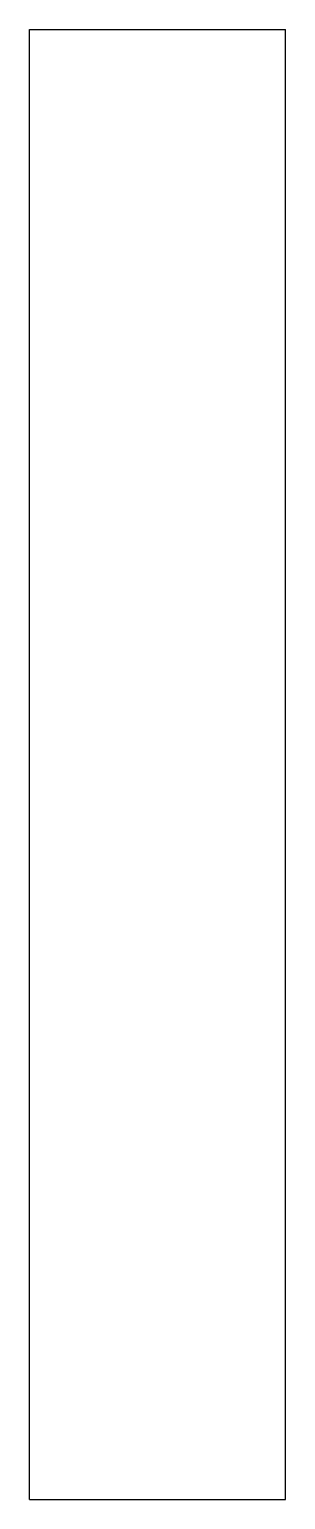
# Model space of a CAD drawing. Extents: x 0 to 76, y 0 to 438.
import ezdxf

# ---------------------------------------------------------------- set-up
doc = ezdxf.new("R2010")
doc.units = 0
doc.layers.get('0').update_dxf_attribs({"linetype": 'continuous'})

# ---------------------------------------------------------------- blocks, each defined once
blk = doc.blocks.new('BOX')
at = {"color": 0}
for p, q in [((0, 0), (0, 438.15)), ((0, 438.15), (76.2, 438.15)), ((76.2, 0), (76.2, 438.15)), ((0, 0), (76.2, 0))]:
    blk.add_line(p, q, dxfattribs=at)

msp = doc.modelspace()

# ---------------------------------------------------------------- block references
at = {"color": 0}
msp.add_blockref('BOX', (0, 0), dxfattribs=at)

doc.saveas('drawing.dxf')
